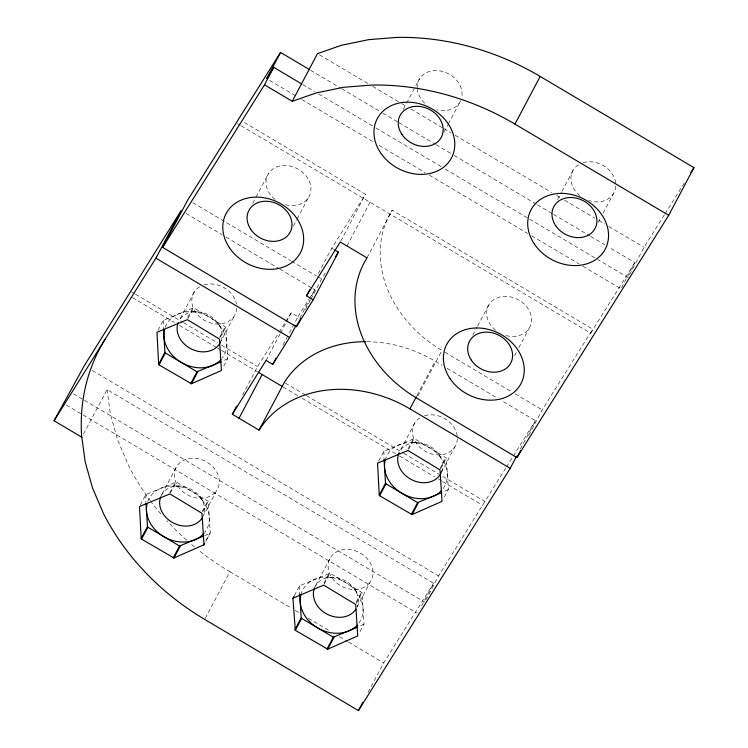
<?xml version="1.0" encoding="UTF-8"?>
<svg xmlns="http://www.w3.org/2000/svg" width="748" height="748" viewBox="0 0 748 748"><rect width="100%" height="100%" fill="white"/><g stroke="black" fill="none" stroke-linecap="round" stroke-linejoin="round"><path stroke-width="0.56" stroke-dasharray="3.74 2.81" d="M83.458 434.139L107.058 389.568L433.588 583.262L420.273 608.414M158.024 330.289L163.279 320.359L193.685 307.746L225.737 327.138L227.738 358.591L222.483 368.521M194.209 292.103L179.492 319.91A23.328 19.037 27.9 0 1 208.599 315.058A23.328 19.037 27.9 0 1 220.548 341.948M187.673 317.601L192.937 307.68M187.898 318.676L193.685 307.746M252.721 203.288L255.423 198.183M255.966 197.154L268.401 173.667M219.547 337.442L225.326 326.521M220.482 337.067L225.737 327.138M219.603 343.697L234.32 315.899M140.231 505.078L145.823 494.606L176.219 481.993L208.281 501.384L210.272 532.838L205.541 541.776M293.375 226.055L296.619 219.931M297.162 218.902L308.513 197.463M162.026 494.157L176.752 466.35M169.693 492.839L175.471 481.918M170.441 492.913L176.219 481.993M242.558 394.963L257.564 366.614L278.415 333.328M266.054 360.433L280.014 334.066M280.556 333.056L285.923 322.912M286.456 321.902L291.29 312.776L297.975 316.741L288.317 334.992M403.34 109.367L406.042 104.262M406.585 103.243L419.563 78.727M318.339 273.525L331.757 248.168L365.482 194.33L243.474 121.961M282.94 345.127L287.774 336.002M299.808 318.218L309.466 299.957M311.617 295.909L314.843 289.822L312.842 288.635M340.789 240.978L365.482 194.33M305.474 309.476L310.308 300.35M310.841 299.331L321.584 279.051L326.399 271.365M202.082 511.688L207.869 500.767M203.017 511.305L208.281 501.384M202.68 516.915L216.864 490.146A23.328 19.037 27.9 0 0 195.537 458.309A23.328 19.037 27.9 0 0 178.015 486.284A23.328 19.037 27.9 0 0 216.864 490.146M346.932 245.961L370.064 202.269M205.728 541.318L210.272 532.838M366.988 257.854L392.223 210.197L592.762 329.157L590.668 333.131L241.37 125.926M443.985 132.144L447.772 124.991M448.314 123.972L459.674 102.523M205.233 618.381L229.926 571.734A233.311 190.413 27.9 0 1 198.164 549.845M294.31 595.735L299.574 585.806L329.971 573.202L362.032 592.584L364.024 624.047L358.956 633.519M378.628 461.151L383.883 451.222L414.28 438.609L446.341 457.991L448.333 489.454L443.078 499.384M315.778 585.357L330.504 557.559M416.907 395.673L435.168 361.2L442.18 365.361M417.749 396.057L441.909 350.429A116.651 95.202 27.9 0 1 392.223 210.197M323.968 583.057L329.223 573.127M324.183 584.123L329.971 573.202M414.813 422.966L400.087 450.764A23.328 19.037 27.9 0 1 428.651 445.63A23.328 19.037 27.9 0 1 441.535 471.885M408.277 448.463L413.532 438.534M408.492 449.529L414.28 438.609M472.783 335.16L477.102 326.988M477.645 325.969L489.005 304.52M557.634 199.548L561.411 192.404M561.954 191.376L573.314 169.936M356.357 601.897L361.621 591.967M356.244 603.505L362.032 592.584M356.983 607.086L370.606 581.346A23.328 19.037 27.9 0 0 349.288 549.518A23.328 19.037 27.9 0 0 331.766 577.493A23.328 19.037 27.9 0 0 370.606 581.346M440.142 468.304L445.93 457.383M440.553 468.912L446.341 457.991M441.292 472.502L454.915 446.752M514.512 355.889L516.672 351.803M518.841 347.717L529.107 328.316M598.278 222.324L600.981 217.21M603.15 213.133L613.416 193.723M368.11 692.349L383.677 662.943L433.588 583.262M425.762 600.12L438.571 575.932L505.826 467.949M520.402 449.071L535.437 420.675L501.347 400.451M528.761 435.261L542.178 409.913L592.762 329.157M621.495 287.802L634.837 262.604L608.75 247.121M664.364 214.863L644.028 247.326L628.049 277.508L597.904 259.631M163.279 320.359L163.373 327.643M227.738 358.591L222.1 361.396M145.823 494.606L145.916 501.889M279.032 332.346L285.156 322.566M285.773 321.584L291.29 312.776M297.975 316.741L308.812 299.434M309.42 298.471L314.843 289.822M299.574 585.806L299.733 594.211M383.883 451.222L384.042 459.618M364.024 624.047L358.395 626.843M448.333 489.454L442.704 492.259M506.443 466.967L512.614 457.112M513.231 456.13L535.437 420.675M664.981 213.881L684.691 182.4M590.668 333.131L634.837 262.604M204.643 535.643L209.936 533.38M193.573 311.841L198.285 311.869M414.168 442.694L418.88 442.723M176.107 486.088L180.82 486.116M329.859 577.288L334.571 577.316M319.499 54.819L368.736 84.019M372.756 86.403L400.881 103.093M401.891 103.692L406.912 106.674M410.933 109.058L443.087 128.123M444.088 128.721L451.119 132.892M455.139 135.276L551.594 192.488M556.615 195.471L560.635 197.855M564.656 200.24L594.791 218.117M598.811 220.501L604.842 224.082M608.863 226.466L644.028 247.326M310.654 70.303L340.77 88.161M341.771 88.76L381.919 112.574M382.92 113.163L397.973 122.092M398.983 122.691L435.112 144.121M436.112 144.719L453.176 154.836M454.186 155.434L536.484 204.26M537.485 204.849L552.538 213.778M553.548 214.377L589.676 235.807M590.677 236.405L604.73 244.736M302.519 84.412L314.571 91.565M318.592 93.949L374.86 127.319M375.861 127.917L441.17 166.654M445.191 169.039L528.574 218.51M529.584 219.099L596.895 259.032M269.682 80.438L295.778 95.912M301.799 99.484L374.065 142.354M379.077 145.327L425.247 172.723M429.259 175.097L527.62 233.441M531.641 235.826L578.812 263.81M582.823 266.195L620.962 288.812M237.368 123.56L240.37 125.337M331.757 248.168L333.673 249.299M192.872 202.708L290.654 260.706M291.655 261.295L316.591 276.096M317.591 276.685L321.584 279.051M444.92 352.214L511.099 391.475M515.11 393.85L542.178 409.913M186.13 213.47L222.053 234.779M226.036 237.144L278.92 268.513M279.92 269.102L311.841 288.045M447.201 368.334L497.336 398.076M131.554 291.86L134.556 293.637M135.556 294.235L182.559 322.117M183.559 322.706L217.565 342.883M221.567 345.249L257.564 366.614M285.306 383.07L305.362 394.963M306.362 395.561L402.63 452.662M403.63 453.251L438.73 474.073M442.732 476.448L484.854 501.431M132.452 297.611L174.462 322.528M179.455 325.492L216.462 347.446M217.462 348.035L220.464 349.821M221.464 350.41L257.377 371.719M283.202 387.034L298.246 395.963M302.257 398.338L395.514 453.653M399.526 456.037L434.616 476.85M438.627 479.234L441.638 481.02M442.638 481.609L482.75 505.405M92.303 370.531L438.571 575.932M73.407 393.766L83.449 399.722M84.449 400.311L424.686 602.14M66.292 405.051L82.149 414.457M83.14 415.046L416.608 612.855M229.926 571.734L291.224 608.096M295.245 610.48L299.265 612.864M308.307 618.231L330.42 631.349M339.461 636.716L347.502 641.485M348.512 642.074L383.677 662.943M438.936 454.625L442.246 459.347M218.332 323.762L221.642 328.494M354.627 589.209L357.937 593.94M200.875 498.009L204.185 502.74M107.058 389.568L110.405 414.168L117.754 440.32L128.749 465.948A233.311 190.413 27.9 0 0 150.311 500.664M367.006 341.658A116.651 95.202 27.9 0 1 435.168 361.2M194.536 546.91A233.311 190.413 27.9 0 1 190.086 543.17M186.598 540.112A233.311 190.413 27.9 0 1 166.916 520.748M160.885 513.923A233.311 190.413 27.9 0 1 150.984 501.571M236.705 308.298A23.328 19.037 27.9 0 1 203.624 319.835A23.328 19.037 27.9 0 1 200.997 286.073M203.989 284.885A23.328 19.037 27.9 0 1 236.443 304.137M161.082 495.905A23.328 19.037 27.9 0 1 188.384 488.005A23.328 19.037 27.9 0 1 204.073 513.362M424.584 415.748A23.328 19.037 27.9 0 1 457.327 438.468A23.328 19.037 27.9 0 1 424.051 450.586A23.328 19.037 27.9 0 1 422.555 416.486M300.846 594.959A32.66 26.657 27.9 0 1 343.65 581.402A32.66 26.657 27.9 0 1 357.946 624.271M314.441 588.031A23.328 19.037 27.9 0 1 342.687 579.438A23.328 19.037 27.9 0 1 357.226 606.469M385.155 460.366A32.66 26.657 27.9 0 1 427.417 446.537A32.66 26.657 27.9 0 1 442.881 488.893M147.767 501.525A32.66 26.657 27.9 0 1 190.618 490.576A32.66 26.657 27.9 0 1 204.821 532.286M165.233 327.278A32.66 26.657 27.9 0 1 208.084 316.329A32.66 26.657 27.9 0 1 222.287 358.04M615.8 186.121A23.328 19.037 27.9 0 1 588.788 200.511M579.915 195.667A23.328 19.037 27.9 0 1 580.093 163.896M583.085 162.709A23.328 19.037 27.9 0 1 615.791 184.055M495.606 330.261A23.328 19.037 27.9 0 1 497.298 297.816A23.328 19.037 27.9 0 1 531.183 316.32A23.328 19.037 27.9 0 1 504.479 335.095M460.618 100.774A23.328 19.037 27.9 0 1 436.963 109.872M424.649 103.149A23.328 19.037 27.9 0 1 417.291 89.442M417.188 88.395A23.328 19.037 27.9 0 1 440.703 71.032A23.328 19.037 27.9 0 1 461.815 96.95M275.012 199.398A23.328 19.037 27.9 0 1 276.433 167.066A23.328 19.037 27.9 0 1 310.467 184.887A23.328 19.037 27.9 0 1 284.838 204.541"/><path stroke-width="1.12" d="M54.062 420.759L84.272 365.763L181.147 210.515L155.911 258.172L54.062 420.759L81.822 437.225M334.627 249.869L338.442 252.132L313.206 299.798L296.348 326.717L162.653 247.41L187.888 199.744L280.547 52.435L309.653 69.704M280.547 52.435L266.671 78.652L273.749 67.348L301.509 83.813M162.653 247.41L264.502 84.823L273.749 67.348M264.502 84.823L292.262 101.289L317.498 53.632L341.499 45.254L368.745 39.635L397.197 37.4A233.311 190.413 27.9 0 1 540.187 76.446L693.938 167.646L668.703 215.302L516.943 457.57L416.673 398.086A116.651 95.202 27.9 0 1 366.988 257.854L340.247 241.997L306.521 295.825L313.206 299.798M158.632 364.276L156.977 332.28L187.374 319.667L219.426 339.05L221.427 370.512L191.441 383.733L159.043 364.884L158.632 364.276L164.943 352.364L163.447 328.765M159.043 364.884L165.355 352.972L164.943 352.364M190.693 383.659L197.005 371.747L221.043 361.854M191.441 383.733L197.752 371.821M141.176 538.523L139.511 506.518L169.908 493.914L201.969 513.296L203.97 544.759L173.975 557.98L141.587 539.13L141.176 538.523L147.478 526.601L145.982 503.011M141.587 539.13L147.889 527.218L147.478 526.601M105.318 338.928A233.311 190.413 27.9 0 0 81.607 435.617L85.178 461.834L92.518 487.976L103.514 513.605A233.311 190.413 27.9 0 0 204.69 619.4L358.442 710.6L510.201 468.332L409.932 408.857A116.651 95.202 27.9 0 0 259.07 430.128L232.329 414.27L236.639 406.145M239.014 418.235L262.146 374.542M306.521 295.825L309.747 289.747M232.329 414.27L266.054 360.433L272.74 364.398L275.965 358.311M272.74 364.398L289.607 337.479L296.049 325.315M173.227 557.905L179.539 545.993L203.587 536.101M173.975 557.98L180.287 546.068M296.348 326.717L300.64 318.601M259.07 430.128L284.305 382.471A116.651 95.202 27.9 0 1 365.894 341.658M203.624 545.292L204.681 543.31M292.262 101.289L316.273 92.911L343.519 87.292L371.962 85.057A233.311 190.413 27.9 0 1 514.951 124.103L540.187 76.446M292.926 598.26L323.66 585.114L355.721 604.496L357.712 635.959L327.727 649.18L295.329 630.34L292.926 598.26L293.973 596.278M409.932 408.857L416.374 396.692M294.927 629.723L301.229 617.811L299.733 594.211M295.329 630.34L301.64 618.418L301.229 617.811M379.236 495.129L377.572 463.134L407.969 450.52L440.03 469.903L442.021 501.366L412.036 514.596L379.638 495.746L379.236 495.129L385.538 483.217L384.042 459.618M379.638 495.746L385.949 483.825L385.538 483.217M326.979 649.105L333.29 637.193L357.329 627.301M327.727 649.18L334.038 637.268M411.288 514.521L417.599 502.6L441.647 492.708M412.036 514.596L418.347 502.675M358.442 710.6L362.743 702.484M510.201 468.332L516.644 456.168M516.943 457.57L520.702 450.474M335.431 256.938L338.442 252.132M690.853 172.564L693.938 167.646M514.951 124.103L668.703 215.302M155.911 258.172L289.607 337.479M258.331 372.28L282.202 386.445M165.355 352.972L197.005 371.747M385.949 483.825L417.599 502.6M147.889 527.218L179.539 545.993M301.64 618.418L333.29 637.193M202.138 517.943A23.328 19.037 27.9 0 1 173.573 523.086A23.328 19.037 27.9 0 1 160.698 496.831M220.548 341.948A23.328 19.037 27.9 0 1 192.133 349.372A23.328 19.037 27.9 0 1 178.155 322.584M355.889 609.153A23.328 19.037 27.9 0 1 327.325 614.286A23.328 19.037 27.9 0 1 314.441 588.031M357.282 625.038A32.66 26.657 27.9 0 1 319.059 628.703A32.66 26.657 27.9 0 1 300.846 594.959M441.591 490.445A32.66 26.657 27.9 0 1 403.368 494.11A32.66 26.657 27.9 0 1 385.155 460.366M441.142 472.811A23.328 19.037 27.9 0 1 412.176 479.964A23.328 19.037 27.9 0 1 399.142 452.512M204.195 533.072A32.66 26.657 27.9 0 1 165.85 537.784A32.66 26.657 27.9 0 1 147.094 503.759M220.987 359.592A32.66 26.657 27.9 0 1 182.774 363.257A32.66 26.657 27.9 0 1 164.56 329.513M555.652 225.616A23.328 19.037 27.9 0 0 594.492 229.468A23.328 19.037 27.9 0 0 573.174 197.64A23.328 19.037 27.9 0 0 555.652 225.616M534.315 243.96A42 34.277 27.9 0 0 604.225 250.898A42 34.277 27.9 0 0 565.853 193.601A42 34.277 27.9 0 0 534.315 243.96M450.006 378.553A42 34.277 27.9 0 0 519.916 385.491A42 34.277 27.9 0 0 481.544 328.194A42 34.277 27.9 0 0 450.006 378.553M471.343 360.199A23.328 19.037 27.9 0 0 510.183 364.061A23.328 19.037 27.9 0 0 488.865 332.234A23.328 19.037 27.9 0 0 471.343 360.199M250.748 229.346A23.328 19.037 27.9 0 0 289.588 233.208A23.328 19.037 27.9 0 0 268.27 201.371A23.328 19.037 27.9 0 0 250.748 229.346M401.9 134.406A23.328 19.037 27.9 0 0 440.74 138.268A23.328 19.037 27.9 0 0 419.422 106.431A23.328 19.037 27.9 0 0 401.9 134.406M229.402 247.691A42 34.277 27.9 0 0 299.322 254.638A42 34.277 27.9 0 0 260.949 197.341A42 34.277 27.9 0 0 229.402 247.691M380.564 152.76A42 34.277 27.9 0 0 450.483 159.698A42 34.277 27.9 0 0 412.101 102.401A42 34.277 27.9 0 0 380.564 152.76"/></g></svg>
